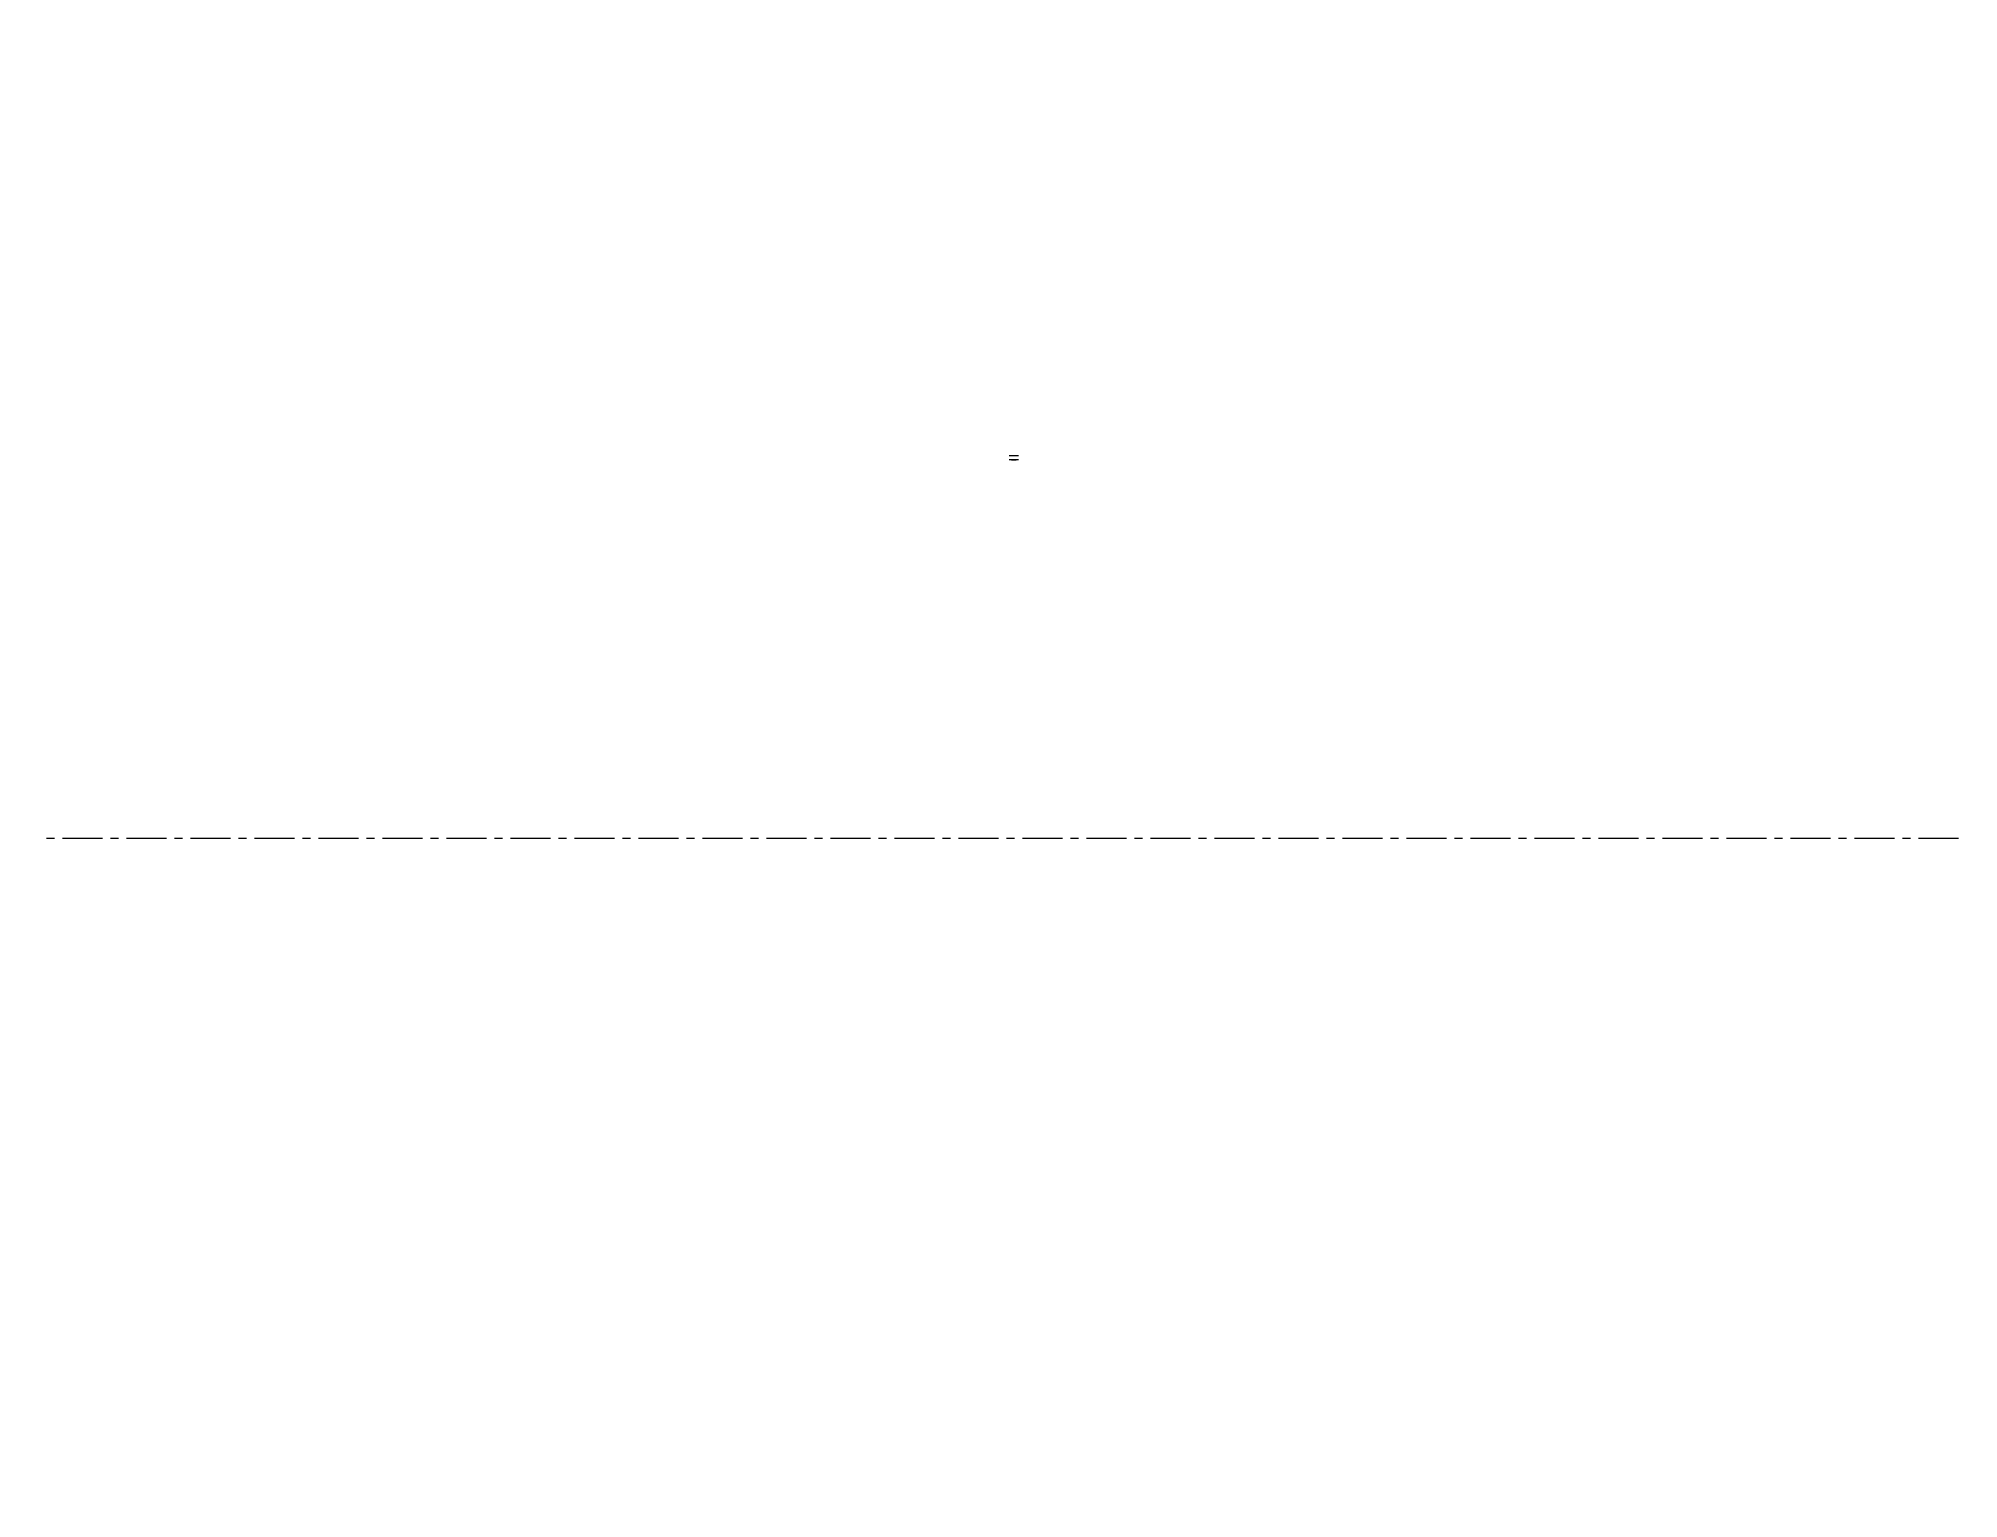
# Model space of a CAD drawing. Extents: x -662 to 7167, y -426 to 2826.
# Drawn here: x -417 to 183, y 2370 to 2826 of the extents above; entities that cross this region are included whole.
import ezdxf
from ezdxf.enums import TextEntityAlignment as Align

# ---------------------------------------------------------------- set-up
doc = ezdxf.new("R2010")
doc.units = 0
doc.header["$LTSCALE"] = 10
doc.linetypes.add('G02-1-PRDXXXX-E-MET-01-P01-01$0$CENTER', pattern=[2, 1.25, -0.25, 0.25, -0.25])
doc.layers.add('G02-1-PRDXXXX-E-MEQP-01-P01-01$0$3DTEXT', color=250, linetype='Continuous', plot=False)
for name, color, linetype in [('G02-1-PRDXXXX-E-MEQP-01-P01-01$0$EQ ELEC-9', 9, 'Continuous'), ('G02-1-PRDXXXX-E-MEQP-01-P01-01$0$EQ LAMICOID', 9, 'Continuous'), ('G02-1-PRDXXXX-E-MET-01-P01-01$0$CL_CABLE TRAY', 200, 'G02-1-PRDXXXX-E-MET-01-P01-01$0$CENTER')]:
    doc.layers.add(name, color=color, linetype=linetype)
doc.styles.add('G02-1-PRDXXXX-E-MEQP-01-P01-01$0$Standard', font='Franklin%20Gothic%20Medium%20Cond%20Regular.ttf')
doc.styles.add('G02-1-PRDXXXX-E-MET-01-P01-01$0$Standard', font='Franklin%20Gothic%20Medium%20Cond%20Regular.ttf')

# ---------------------------------------------------------------- blocks, each defined once
blk = doc.blocks.new('*U139')
at = {"layer": 'DEFPOINTS', "extrusion": (0, -1, 0), "style": 'G02-1-PRDXXXX-E-MEQP-01-P01-01$0$Standard'}
for tag, p in [('E-TAG', (0, 0)), ('E-G.DESCRIPTION', (0, -4.25)), ('E-BOM#', (0, -8.51)), ('E-D.DESCRIPTION', (0, -12.76)), ('E-MANUFACTURER', (0, -17.01)), ('E-CATALOG#', (0, -21.26)), ('E-DIMENSIONS', (0, -25.52))]:
    blk.add_attdef(tag, text='', height=2.5, dxfattribs=at).set_placement(p, align=Align.TOP_LEFT)
blk = doc.blocks.new('G02-1-PRDXXXX-E-MEQP-01-P01-01$0$M3-Lamicoid_2x4')
at = {"layer": 'DEFPOINTS', "extrusion": (0, -1, -2.22045e-16)}
for p, q in [((-1.5, 0), (1.5, 0)), ((-1.5, -1.18), (1.5, -1.18)), ((0, 0, 1.5), (0, 0, -1.5)), ((0, -1.18, 1.5), (0, -1.18, -1.5))]:
    blk.add_line(p, q, dxfattribs=at)
at = {"layer": 'DEFPOINTS', "extrusion": (0, -1, 0)}
blk.add_circle((0, 0), 0.75, dxfattribs=at)
at = {"layer": 'DEFPOINTS', "extrusion": (0, -1, -2.22045e-16), "style": 'G02-1-PRDXXXX-E-MEQP-01-P01-01$0$Standard'}
for tag, p in [('T_TAG1', (49.21, -19.26, 1.17)), ('T_TAG2', (49.21, -23.81, 1.18))]:
    blk.add_attdef(tag, text='', height=2.5, dxfattribs=at).set_placement(p, align=Align.BOTTOM_RIGHT)
blk = doc.blocks.new('G02-1-PRDXXXX-E-MEQP-01-P01-01$0$3D_LETR_ARIAL_CAP_J')
blk.add_hatch(color=0).paths.add_polyline_path([(-0.0606, 0.1248), (-0.0056, 0.0466), (0.0886, -0.0049), (0.1826, -0.0162), (0.2571, -0.0097), (0.3366, 0.0195), (0.3836, 0.0535), (0.4336, 0.1264), (0.4565, 0.2172), (0.463, 0.3193), (0.463, 1.0001), (0.3317, 1.0001), (0.3317, 0.3112), (0.3171, 0.1864), (0.2669, 0.1248), (0.2669, 0.1232), (0.1633, 0.103), (0.0756, 0.1443), (0.048, 0.1994), (0.0335, 0.2999), (-0.0865, 0.2837), (-0.0816, 0.2091)])
blk = doc.blocks.new('G02-1-PRDXXXX-E-MEQP-01-P01-01$0$3D_LETR_ARIAL_CAP_B')
for points in [[(0.1313, 0.1183), (0.1313, 0.462), (0.3631, 0.462), (0.3485, 0.5803), (0.1313, 0.5803), (0.1313, 0.8818), (0.3323, 0.8818), (0.3744, 1.0001), (0, 1.0001), (0, 0), (0.3809, 0), (0.3809, 0.1183)], [(0.4701, 0.1232), (0.3809, 0.1183), (0.3809, 0), (0.4603, 0.0032), (0.5754, 0.0276), (0.6727, 0.0859), (0.7328, 0.1746), (0.7537, 0.2901), (0.744, 0.3647), (0.7051, 0.4425), (0.65, 0.4944), (0.5657, 0.5333), (0.6127, 0.5608), (0.6794, 0.6327), (0.7029, 0.7175), (0.7002, 0.7943), (0.6662, 0.8769), (0.6322, 0.9207), (0.5592, 0.9709), (0.4733, 0.9936), (0.3744, 1.0001), (0.3323, 0.8818), (0.4101, 0.8802), (0.483, 0.8688), (0.556, 0.8084), (0.5754, 0.7294), (0.5479, 0.6386), (0.4733, 0.5916), (0.3485, 0.5803), (0.3631, 0.462), (0.4312, 0.4603), (0.5203, 0.4409), (0.5965, 0.3761), (0.6176, 0.2901), (0.5981, 0.2059), (0.5463, 0.1507)]]:
    blk.add_hatch(color=0).paths.add_polyline_path(points)
blk = doc.blocks.new('G02-1-PRDXXXX-E-MEQP-01-P01-01$0$3D_LETR_ARIAL_CAP_H')
blk.add_hatch(color=0).paths.add_polyline_path([(0.7851, 0), (0.785, 1.0001), (0.6516, 1.0001), (0.6516, 0.59), (0.1329, 0.59), (0.1329, 1.0001), (0, 1.0001), (0, 0), (0.1329, 0), (0.1329, 0.4717), (0.6516, 0.4717), (0.6516, 0)])
blk = doc.blocks.new('G02-1-PRDXXXX-E-MEQP-01-P01-01$0$3D_LETR_ARIAL_CAP_T')
blk.add_hatch(color=0).paths.add_polyline_path([(0.3832, 0), (0.3832, 0.8818), (0.7139, 0.8818), (0.7139, 1.0001), (-0.0788, 1.0001), (-0.0788, 0.8818), (0.2503, 0.8818), (0.2503, 0)])
blk = doc.blocks.new('G02-1-PRDXXXX-E-MEQP-01-P01-01$0$3D_LETR_ARIAL_CAP_-')
blk.add_hatch(color=0).paths.add_polyline_path([(-0.0679, 0.2999), (0.3081, 0.2999), (0.3081, 0.4247), (-0.0679, 0.4247)])
blk = doc.blocks.new('G02-1-PRDXXXX-E-MEQP-01-P01-01$0$3D_LETR_ARIAL_CAP_P')
for points in [[(0.1329, 0.5252), (0.1329, 0.8818), (0.4328, 0.8818), (0.3761, 1.0001), (0, 1.0001), (0, 0), (0.1329, 0), (0.1329, 0.4069), (0.389, 0.4069), (0.3906, 0.5252)], [(0.389, 0.4069), (0.4555, 0.4101), (0.5511, 0.4247), (0.6257, 0.4539), (0.6808, 0.496), (0.7181, 0.543), (0.7521, 0.6224), (0.7618, 0.7116), (0.7491, 0.8067), (0.7116, 0.8834), (0.6516, 0.945), (0.5809, 0.9774), (0.4782, 0.9969), (0.3761, 1.0001), (0.4328, 0.8818), (0.5106, 0.8737), (0.5705, 0.8415), (0.6078, 0.7943), (0.6257, 0.7067), (0.6176, 0.6419), (0.5656, 0.5661), (0.4928, 0.5349), (0.3906, 0.5252)]]:
    blk.add_hatch(color=0).paths.add_polyline_path(points)
blk = doc.blocks.new('G02-1-PRDXXXX-E-MEQP-01-P01-01$0$3D_LETR_ARIAL_CAP_0')
for points in [[(0.2876, -0.0152), (0.2727, 0.0843), (0.1965, 0.1037), (0.1433, 0.1519), (0.109, 0.2075), (0.0895, 0.2804), (0.0782, 0.3761), (0.0733, 0.4944), (0.0765, 0.6014), (0.0895, 0.6986), (0.109, 0.7748), (0.1365, 0.8315), (0.19, 0.8818), (0.2727, 0.9029), (0.2727, 1.005), (0.1657, 0.9871), (0.0927, 0.9466), (0.023, 0.8656), (-0.0159, 0.7797), (-0.0386, 0.6873), (-0.0483, 0.5965), (-0.0531, 0.4944), (-0.0499, 0.402), (-0.0386, 0.3031), (-0.0191, 0.2172), (0.0101, 0.1459), (0.0457, 0.0875), (0.1073, 0.0308), (0.1835, -0.0049)], [(0.5598, 0.201), (0.5855, 0.3015), (0.5952, 0.3906), (0.5985, 0.4944), (0.5985, 0.5641), (0.5904, 0.6549), (0.5758, 0.731), (0.5531, 0.804), (0.5224, 0.8668), (0.4729, 0.93), (0.4137, 0.9726), (0.3634, 0.992), (0.2727, 1.005), (0.2727, 0.9029), (0.3505, 0.8834), (0.4153, 0.8218), (0.438, 0.7797), (0.4575, 0.7067), (0.4688, 0.6127), (0.4737, 0.4944), (0.4704, 0.3971), (0.4607, 0.2983), (0.4412, 0.2204), (0.4153, 0.167), (0.3521, 0.1054), (0.2727, 0.0843), (0.2876, -0.0152), (0.3829, 0.0016), (0.4619, 0.0491), (0.5239, 0.1248)]]:
    blk.add_hatch(color=0).paths.add_polyline_path(points)
blk = doc.blocks.new('G02-1-PRDXXXX-E-MEQP-01-P01-01$0$3D_LETR_ARIAL_CAP_1')
blk.add_hatch(color=0).paths.add_polyline_path([(0.0846, 0.6532), (0.2192, 0.7294), (0.284, 0.7829), (0.284, 0), (0.4072, 0), (0.4072, 1.005), (0.3278, 1.005), (0.2856, 0.9401), (0.2192, 0.8704), (0.1203, 0.7975), (0.0393, 0.7537), (0.0393, 0.6354)])
blk = doc.blocks.new('G02-1-PRDXXXX-E-MEQP-01-P01-01$0$3D_TEXT_0110100-E-MEQP-01-P01-01_2')
at = {"color": 0, "xscale": 9, "yscale": 9, "zscale": 2}
for name, p in [('G02-1-PRDXXXX-E-MEQP-01-P01-01$0$3D_LETR_ARIAL_CAP_J', (-28.277, -4.5, 2)), ('G02-1-PRDXXXX-E-MEQP-01-P01-01$0$3D_LETR_ARIAL_CAP_B', (-22.13, -4.5, 2)), ('G02-1-PRDXXXX-E-MEQP-01-P01-01$0$3D_LETR_ARIAL_CAP_H', (-13.733, -4.5, 2)), ('G02-1-PRDXXXX-E-MEQP-01-P01-01$0$3D_LETR_ARIAL_CAP_T', (-4.688, -4.5, 2)), ('G02-1-PRDXXXX-E-MEQP-01-P01-01$0$3D_LETR_ARIAL_CAP_P', (7.084, -4.5, 2)), ('G02-1-PRDXXXX-E-MEQP-01-P01-01$0$3D_LETR_ARIAL_CAP_0', (15.481, -4.5, 2)), ('G02-1-PRDXXXX-E-MEQP-01-P01-01$0$3D_LETR_ARIAL_CAP_1', (22.429, -4.5, 2)), ('G02-1-PRDXXXX-E-MEQP-01-P01-01$0$3D_LETR_ARIAL_CAP_-', (2.944, -4.5, 2))]:
    blk.add_blockref(name, p, dxfattribs=at)
blk = doc.blocks.new('G02-1-PRDXXXX-E-MEQP-01-P01-01$0$3D_LETR_ARIAL_CAP_U')
blk.add_hatch(color=0).paths.add_polyline_path([(0.653, 1.0001), (0.653, 0.4182), (0.6465, 0.308), (0.6254, 0.2253), (0.6006, 0.1792), (0.559, 0.1426), (0.4844, 0.1135), (0.402, 0.1023), (0.3191, 0.1086), (0.2397, 0.1362), (0.1962, 0.1698), (0.157, 0.2318), (0.1376, 0.3177), (0.1311, 0.4231), (0.1311, 1.0001), (0, 1.0001), (0, 0.4231), (0.003, 0.3339), (0.016, 0.2448), (0.0452, 0.1556), (0.0938, 0.0843), (0.1651, 0.0324), (0.2137, 0.0113), (0.2964, -0.0097), (0.3953, -0.0162), (0.4698, -0.013), (0.5557, 0.0065), (0.6433, 0.0486), (0.7081, 0.1086), (0.7519, 0.1832), (0.7665, 0.235), (0.7801, 0.3209), (0.785, 0.4231), (0.785, 1.0001)])
blk = doc.blocks.new('G02-1-PRDXXXX-E-MEQP-01-P01-01$0$3D_LETR_ARIAL_CAP_N')
blk.add_hatch(color=0).paths.add_polyline_path([(0.785, 1.0001), (0.6613, 1.0001), (0.6613, 0.2156), (0.1362, 1.0001), (0, 1.0001), (0, 0), (0.1281, 0), (0.1281, 0.7861), (0.6516, 0), (0.785, 0)])
blk = doc.blocks.new('G02-1-PRDXXXX-E-MEQP-01-P01-01$0$3D_LETR_ARIAL_CAP_C')
blk.add_hatch(color=0).paths.add_polyline_path([(0.8413, 0.3177), (0.7084, 0.3517), (0.6581, 0.2221), (0.6046, 0.1605), (0.5058, 0.1086), (0.415, 0.0973), (0.3275, 0.1086), (0.2383, 0.1491), (0.1751, 0.2075), (0.1167, 0.3274), (0.1005, 0.4133), (0.094, 0.509), (0.1038, 0.6143), (0.1297, 0.7116), (0.1719, 0.7878), (0.2561, 0.8623), (0.3339, 0.8931), (0.4263, 0.9045), (0.428, 0.9045), (0.5187, 0.8915), (0.5933, 0.8542), (0.6549, 0.7845), (0.6938, 0.6954), (0.8235, 0.7262), (0.791, 0.8105), (0.744, 0.8834), (0.6792, 0.9434), (0.6063, 0.9839), (0.5236, 1.0098), (0.4296, 1.0179), (0.3534, 1.0131), (0.2675, 0.992), (0.1881, 0.958), (0.1281, 0.9174), (0.0665, 0.8558), (0.0179, 0.7813), (-0.0178, 0.6889), (-0.0356, 0.603), (-0.0421, 0.5009), (-0.0356, 0.4101), (-0.0178, 0.3226), (0.0114, 0.2399), (0.0454, 0.1734), (0.0989, 0.1037), (0.1654, 0.0502), (0.2448, 0.0113), (0.3291, -0.0097), (0.428, -0.0162), (0.5382, -0.0049), (0.6208, 0.0243), (0.7132, 0.0875), (0.7684, 0.1507), (0.8105, 0.2269)])
blk = doc.blocks.new('G02-1-PRDXXXX-E-MEQP-01-P01-01$0$3D_LETR_ARIAL_CAP_I')
blk.add_hatch(color=0).paths.add_polyline_path([(0, 0), (0.136, 0), (0.136, 1.0001), (0, 1.0001)])
blk = doc.blocks.new('G02-1-PRDXXXX-E-MEQP-01-P01-01$0$3D_LETR_ARIAL_CAP_O')
for points in [[(0.1817, 0.0519), (0.2595, 0.0146), (0.3438, -0.0081), (0.4346, -0.0162), (0.4216, 0.0973), (0.3341, 0.1102), (0.2579, 0.1443), (0.1845, 0.2084), (0.125, 0.3047), (0.1007, 0.389), (0.0926, 0.4863), (0.099, 0.5884), (0.1185, 0.6775), (0.1493, 0.7505), (0.1947, 0.8088), (0.2692, 0.8623), (0.3487, 0.8931), (0.4362, 0.9045), (0.4153, 1.0174), (0.3098, 1.0034), (0.2287, 0.9758), (0.1558, 0.9337), (0.0909, 0.8769), (0.0488, 0.8267), (0.0083, 0.7554), (-0.0209, 0.6759), (-0.0371, 0.5868), (-0.0436, 0.4879), (-0.0371, 0.4069), (-0.0193, 0.3209), (0.0148, 0.2383), (0.0537, 0.1702), (0.112, 0.1054)], [(0.5108, -0.0113), (0.5967, 0.0097), (0.6777, 0.0454), (0.7409, 0.0892), (0.8025, 0.1507), (0.8512, 0.2269), (0.8884, 0.3193), (0.9063, 0.4069), (0.9127, 0.4992), (0.9046, 0.603), (0.8852, 0.6889), (0.8544, 0.7683), (0.8139, 0.8348), (0.7555, 0.8996), (0.6842, 0.9515), (0.6113, 0.9871), (0.5253, 1.0098), (0.4153, 1.0174), (0.4362, 0.9045), (0.5351, 0.8899), (0.6145, 0.8542), (0.6874, 0.7894), (0.7458, 0.6888), (0.7701, 0.5949), (0.7766, 0.4992), (0.7733, 0.4344), (0.7571, 0.3436), (0.7247, 0.2658), (0.6696, 0.1913), (0.6015, 0.1394), (0.5237, 0.107), (0.4216, 0.0973), (0.4346, -0.0162)]]:
    blk.add_hatch(color=0).paths.add_polyline_path(points)
blk = doc.blocks.new('G02-1-PRDXXXX-E-MEQP-01-P01-01$0$3D_LETR_ARIAL_CAP_X')
blk.add_hatch(color=0).paths.add_polyline_path([(0.3511, 0.4247), (0.3949, 0.3566), (0.6461, 0), (0.8098, 0), (0.4322, 0.5284), (0.7823, 1.0001), (0.6397, 1.0001), (0.4387, 0.7359), (0.3592, 0.6208), (0.2782, 0.744), (0.0966, 1.0001), (-0.0606, 1.0001), (0.2798, 0.5219), (-0.106, 0), (0.0529, 0), (0.3041, 0.3485)])
blk = doc.blocks.new('G02-1-PRDXXXX-E-MEQP-01-P01-01$0$3D_TEXT_0110100-E-MEQP-01-P01-01_0')
at = {"color": 0, "xscale": 6, "yscale": 6, "zscale": 2}
for name, p in [('G02-1-PRDXXXX-E-MEQP-01-P01-01$0$3D_LETR_ARIAL_CAP_J', (-30.566, -3, 2)), ('G02-1-PRDXXXX-E-MEQP-01-P01-01$0$3D_LETR_ARIAL_CAP_U', (-26.468, -3, 2)), ('G02-1-PRDXXXX-E-MEQP-01-P01-01$0$3D_LETR_ARIAL_CAP_N', (-20.438, -3, 2)), ('G02-1-PRDXXXX-E-MEQP-01-P01-01$0$3D_LETR_ARIAL_CAP_C', (-14.408, -3, 2)), ('G02-1-PRDXXXX-E-MEQP-01-P01-01$0$3D_LETR_ARIAL_CAP_T', (-8.408, -3, 2)), ('G02-1-PRDXXXX-E-MEQP-01-P01-01$0$3D_LETR_ARIAL_CAP_I', (-3.32, -3, 2)), ('G02-1-PRDXXXX-E-MEQP-01-P01-01$0$3D_LETR_ARIAL_CAP_O', (-1.184, -3, 2)), ('G02-1-PRDXXXX-E-MEQP-01-P01-01$0$3D_LETR_ARIAL_CAP_N', (5.296, -3, 2)), ('G02-1-PRDXXXX-E-MEQP-01-P01-01$0$3D_LETR_ARIAL_CAP_B', (13.726, -3, 2)), ('G02-1-PRDXXXX-E-MEQP-01-P01-01$0$3D_LETR_ARIAL_CAP_O', (19.324, -3, 2)), ('G02-1-PRDXXXX-E-MEQP-01-P01-01$0$3D_LETR_ARIAL_CAP_X', (25.804, -3, 2))]:
    blk.add_blockref(name, p, dxfattribs=at)
blk = doc.blocks.new('G02-1-PRDXXXX-E-MEQP-01-P01-01$0$3D_LETR_ARIAL_CAP_E')
blk.add_hatch(color=0).paths.add_polyline_path([(0.6857, 0.4587), (0.6857, 0.5754), (0.1329, 0.5754), (0.1329, 0.8818), (0.7229, 0.8818), (0.7229, 1.0001), (0, 1.0001), (0, 0), (0.7456, 0), (0.7456, 0.1183), (0.1329, 0.1183), (0.1329, 0.4587)])
blk = doc.blocks.new('G02-1-PRDXXXX-E-MEQP-01-P01-01$0$3D_LETR_ARIAL_CAP_A')
for points in [[(-0.1138, 0), (0.0272, 0), (0.3384, 0.8948), (0.6707, 0), (0.8215, 0), (0.413, 1.0001), (0.2703, 1.0001)], [(0.5681, 0.3031), (0.5278, 0.4117), (0.1604, 0.4117), (0.1226, 0.3031)]]:
    blk.add_hatch(color=0).paths.add_polyline_path(points)
blk = doc.blocks.new('G02-1-PRDXXXX-E-MEQP-01-P01-01$0$3D_LETR_ARIAL_CAP_R')
for points in [[(0.7083, 0.2723), (0.6565, 0.3436), (0.5949, 0.4085), (0.5187, 0.4555), (0.4166, 0.5592), (0.1329, 0.5592), (0.1329, 0.8899), (0.449, 0.8899), (0.4441, 1.0001), (0, 1.0001), (0, 0), (0.1329, 0), (0.1329, 0.4441), (0.2869, 0.4441), (0.3598, 0.4393), (0.4247, 0.4101), (0.4879, 0.3469), (0.5268, 0.2934), (0.5835, 0.2091), (0.7148, 0), (0.8818, 0)], [(0.5138, 0.5673), (0.4166, 0.5592), (0.5187, 0.4555), (0.5868, 0.4684), (0.6694, 0.5009), (0.7332, 0.551), (0.7861, 0.6403), (0.7991, 0.7278), (0.791, 0.7975), (0.7586, 0.8785), (0.7197, 0.9272), (0.6467, 0.9742), (0.5479, 0.9952), (0.4441, 1.0001), (0.449, 0.8899), (0.5446, 0.8785), (0.6127, 0.8445), (0.6495, 0.7887), (0.663, 0.7213), (0.637, 0.6386), (0.5852, 0.5925)]]:
    blk.add_hatch(color=0).paths.add_polyline_path(points)
blk = doc.blocks.new('G02-1-PRDXXXX-E-MEQP-01-P01-01$0$3D_LETR_ARIAL_CAP_&')
for points in [[(0.1222, 0.6549), (0.1838, 0.5754), (0.247, 0.4944), (0.4723, 0.2156), (0.5501, 0.1183), (0.6393, 0.0259), (0.7025, -0.0227), (0.7852, 0.0746), (0.6879, 0.1589), (0.6296, 0.2286), (0.6895, 0.3501), (0.7187, 0.4441), (0.5906, 0.4717), (0.5744, 0.4117), (0.542, 0.3323), (0.3637, 0.5608), (0.3005, 0.6403), (0.2454, 0.7035), (0.2097, 0.757), (0.2011, 0.8222), (0.234, 0.8866), (0.3167, 0.9158), (0.32, 1.0179), (0.213, 0.9969), (0.14, 0.9499), (0.0882, 0.8769), (0.072, 0.7943), (0.0875, 0.7185)], [(0.3005, 0.6403), (0.3637, 0.5608), (0.4334, 0.6046), (0.4999, 0.6646), (0.5388, 0.731), (0.5517, 0.804), (0.5372, 0.8834), (0.482, 0.9612), (0.4091, 1.0034), (0.32, 1.0179), (0.3167, 0.9158), (0.3945, 0.885), (0.4269, 0.8007), (0.4122, 0.7402), (0.3815, 0.697)], [(0.1919, 0.1054), (0.1271, 0.1572), (0.0979, 0.2042), (0.0784, 0.2837), (0.1141, 0.3842), (0.1627, 0.436), (0.247, 0.4944), (0.1838, 0.5754), (0.0638, 0.5009), (0.0023, 0.4393), (-0.0399, 0.3615), (-0.0525, 0.2647), (-0.0302, 0.1621), (0.0185, 0.0875), (0.093, 0.0259), (0.1708, -0.0065), (0.2632, -0.0162), (0.3345, -0.0097), (0.4172, 0.0178), (0.482, 0.0567), (0.5501, 0.1183), (0.4723, 0.2156), (0.4124, 0.1541), (0.3475, 0.1102), (0.2632, 0.0924)]]:
    blk.add_hatch(color=0).paths.add_polyline_path(points)
blk = doc.blocks.new('G02-1-PRDXXXX-E-MEQP-01-P01-01$0$3D_LETR_ARIAL_CAP_D')
for points in [[(0.1329, 0.1183), (0.1329, 0.8818), (0.3436, 0.8818), (0.3453, 1.0001), (0, 1.0001), (0, 0), (0.3615, 0), (0.3469, 0.1183)], [(0.5641, 0.0292), (0.6711, 0.0908), (0.7327, 0.1589), (0.7667, 0.2156), (0.8072, 0.3258), (0.8218, 0.4117), (0.8267, 0.5057), (0.8234, 0.5738), (0.8121, 0.663), (0.7748, 0.7748), (0.7294, 0.851), (0.6694, 0.9142), (0.6078, 0.9547), (0.5236, 0.9855), (0.4474, 0.9969), (0.3453, 1.0001), (0.3436, 0.8818), (0.4425, 0.8769), (0.5138, 0.8623), (0.5803, 0.8218), (0.6403, 0.7489), (0.6646, 0.6938), (0.684, 0.6111), (0.6905, 0.5073), (0.6824, 0.3955), (0.6646, 0.3161), (0.6403, 0.2577), (0.5916, 0.188), (0.5025, 0.1362), (0.4458, 0.1248), (0.3469, 0.1183), (0.3615, 0), (0.4377, 0.0032)]]:
    blk.add_hatch(color=0).paths.add_polyline_path(points)
blk = doc.blocks.new('G02-1-PRDXXXX-E-MEQP-01-P01-01$0$3D_TEXT_0110100-E-MEQP-01-P01-01_1')
at = {"color": 0, "xscale": 6, "yscale": 6, "zscale": 2}
for name, p in [('G02-1-PRDXXXX-E-MEQP-01-P01-01$0$3D_LETR_ARIAL_CAP_H', (-39.833, -3, 2)), ('G02-1-PRDXXXX-E-MEQP-01-P01-01$0$3D_LETR_ARIAL_CAP_E', (-33.803, -3, 2)), ('G02-1-PRDXXXX-E-MEQP-01-P01-01$0$3D_LETR_ARIAL_CAP_A', (-28.205, -3, 2)), ('G02-1-PRDXXXX-E-MEQP-01-P01-01$0$3D_LETR_ARIAL_CAP_T', (-22.643, -3, 2)), ('G02-1-PRDXXXX-E-MEQP-01-P01-01$0$3D_LETR_ARIAL_CAP_T', (-15.155, -3, 2)), ('G02-1-PRDXXXX-E-MEQP-01-P01-01$0$3D_LETR_ARIAL_CAP_R', (-10.067, -3, 2)), ('G02-1-PRDXXXX-E-MEQP-01-P01-01$0$3D_LETR_ARIAL_CAP_A', (-4.037, -3, 2)), ('G02-1-PRDXXXX-E-MEQP-01-P01-01$0$3D_LETR_ARIAL_CAP_C', (1.525, -3, 2)), ('G02-1-PRDXXXX-E-MEQP-01-P01-01$0$3D_LETR_ARIAL_CAP_E', (7.525, -3, 2)), ('G02-1-PRDXXXX-E-MEQP-01-P01-01$0$3D_LETR_ARIAL_CAP_&', (15.523, -3, 2)), ('G02-1-PRDXXXX-E-MEQP-01-P01-01$0$3D_LETR_ARIAL_CAP_R', (23.485, -3, 2)), ('G02-1-PRDXXXX-E-MEQP-01-P01-01$0$3D_LETR_ARIAL_CAP_T', (29.515, -3, 2)), ('G02-1-PRDXXXX-E-MEQP-01-P01-01$0$3D_LETR_ARIAL_CAP_D', (34.603, -3, 2))]:
    blk.add_blockref(name, p, dxfattribs=at)

msp = doc.modelspace()

# ---------------------------------------------------------------- linework, layer by layer
at = {"layer": 'G02-1-PRDXXXX-E-MET-01-P01-01$0$CL_CABLE TRAY'}
msp.add_line((182.5, 2576.2, 495.4), (-417.5, 2576.2, 495.4), dxfattribs=at)

# ---------------------------------------------------------------- block references
at = {"layer": 'G02-1-PRDXXXX-E-MEQP-01-P01-01$0$3DTEXT', "extrusion": (6.12323e-16, 1, 0)}
for name, p in [('G02-1-PRDXXXX-E-MEQP-01-P01-01$0$3D_TEXT_0110100-E-MEQP-01-P01-01_1', (112.7, 1267.86, 2695.71)), ('G02-1-PRDXXXX-E-MEQP-01-P01-01$0$3D_TEXT_0110100-E-MEQP-01-P01-01_0', (112.7, 1257.86, 2695.71)), ('G02-1-PRDXXXX-E-MEQP-01-P01-01$0$3D_TEXT_0110100-E-MEQP-01-P01-01_2', (112.7, 1284.87, 2695.71))]:
    msp.add_blockref(name, p, dxfattribs=at)
at = {"layer": 'G02-1-PRDXXXX-E-MEQP-01-P01-01$0$EQ ELEC-9'}
ref = msp.add_blockref('*U139', (-112.7, 2369.9, 1399), dxfattribs=dict(at, rotation=180))
ref.add_attrib('E-TAG', 'JBHT-P01', dxfattribs={"layer": 'DEFPOINTS', "extrusion": (1.22465e-16, 1, 0), "height": 2.5, "style": 'G02-1-PRDXXXX-E-MEQP-01-P01-01$0$Standard'}).set_placement((112.7, 1399, 2369.9), align=Align.TOP_LEFT)
ref.add_attrib('E-G.DESCRIPTION', 'JUNCTION BOX', dxfattribs={"layer": 'DEFPOINTS', "extrusion": (1.22465e-16, 1, 0), "height": 2.5, "style": 'G02-1-PRDXXXX-E-MEQP-01-P01-01$0$Standard'}).set_placement((112.7, 1394.75, 2369.9), align=Align.TOP_LEFT)
ref.add_attrib('E-BOM#', 'M4', dxfattribs={"layer": 'DEFPOINTS', "extrusion": (1.22465e-16, 1, 0), "height": 2.5, "style": 'G02-1-PRDXXXX-E-MEQP-01-P01-01$0$Standard'}).set_placement((112.7, 1390.49, 2369.9), align=Align.TOP_LEFT)
ref.add_attrib('E-D.DESCRIPTION', 'HEAT TRACE & RTD', dxfattribs={"layer": 'DEFPOINTS', "extrusion": (1.22465e-16, 1, 0), "height": 2.5, "style": 'G02-1-PRDXXXX-E-MEQP-01-P01-01$0$Standard'}).set_placement((112.7, 1386.24, 2369.9), align=Align.TOP_LEFT)
ref.add_attrib('E-MANUFACTURER', 'HOFFMAN', dxfattribs={"layer": 'DEFPOINTS', "extrusion": (1.22465e-16, 1, 0), "height": 2.5, "style": 'G02-1-PRDXXXX-E-MEQP-01-P01-01$0$Standard'}).set_placement((112.7, 1381.99, 2369.9), align=Align.TOP_LEFT)
ref.add_attrib('E-CATALOG#', 'CSD242412', dxfattribs={"layer": 'DEFPOINTS', "extrusion": (1.22465e-16, 1, 0), "height": 2.5, "style": 'G02-1-PRDXXXX-E-MEQP-01-P01-01$0$Standard'}).set_placement((112.7, 1377.74, 2369.9), align=Align.TOP_LEFT)
ref.add_attrib('E-DIMENSIONS', '610Hx610Wx305D', dxfattribs={"layer": 'DEFPOINTS', "extrusion": (1.22465e-16, 1, 0), "height": 2.5, "style": 'G02-1-PRDXXXX-E-MEQP-01-P01-01$0$Standard'}).set_placement((112.7, 1373.48, 2369.9), align=Align.TOP_LEFT)
at = {"layer": 'G02-1-PRDXXXX-E-MEQP-01-P01-01$0$EQ LAMICOID'}
ref = msp.add_blockref('G02-1-PRDXXXX-E-MEQP-01-P01-01$0$M3-Lamicoid_2x4', (-112.7, 2694.54, 1271.36), dxfattribs=dict(at, rotation=180))
ref.add_attrib('T_TAG2', '2"H x 4"W', dxfattribs={"layer": 'DEFPOINTS', "extrusion": (6.12323e-16, 1, -2.22045e-16), "height": 2.5, "style": 'G02-1-PRDXXXX-E-MEQP-01-P01-01$0$Standard'}).set_placement((161.91, 1247.55, 2695.71), align=Align.BOTTOM_RIGHT)

# ---------------------------------------------------------------- texts
at = {"layer": 'DEFPOINTS', "extrusion": (1.83697e-16, 1, -5.66554e-16), "char_height": 0.508, "attachment_point": 3, "text_direction": (-1, 0, 0), "style": 'G02-1-PRDXXXX-E-MET-01-P01-01$0$Standard'}
for insert in [(-114.06, 2826.2, 380.88), (79.62, 2826.2, 380.88)]:
    msp.add_mtext_dynamic_manual_height_columns('\\A1;UNISTRUT P1000\\P1 5/8" x  1 5/8"\\P12 GAUGE', width=5.2694, gutter_width=1.25, heights=[0], dxfattribs=dict(at, insert=insert))

doc.saveas('drawing.dxf')
